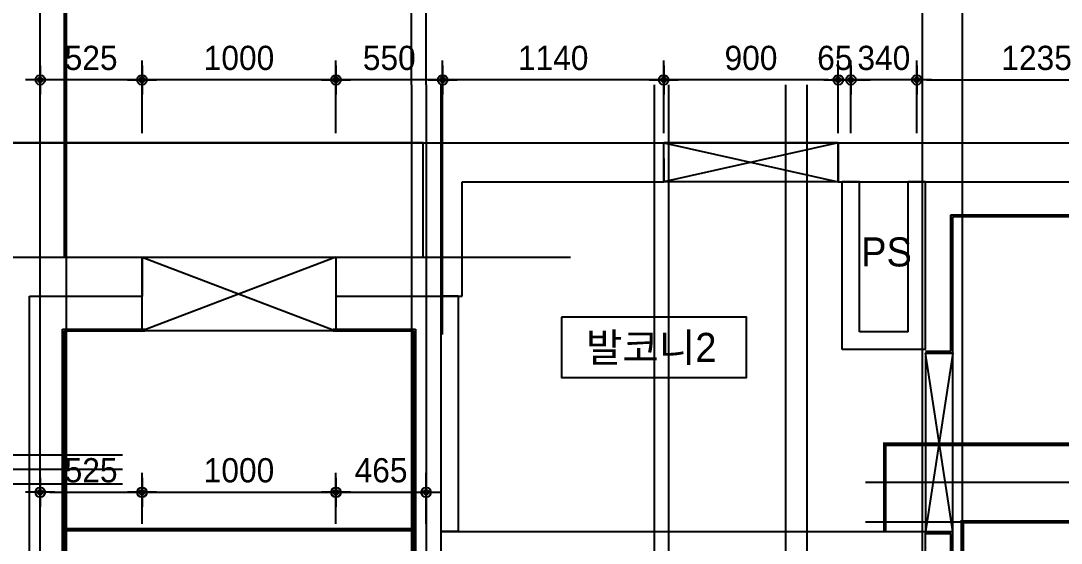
# Model space of a CAD drawing. Header units: millimetres. Extents: x 0 to 92204, y -190080 to 23760.
# Drawn here: x 58018 to 63382, y -85253 to -82558 of the extents above; entities that cross this region are included whole.
import ezdxf
from ezdxf.enums import TextEntityAlignment as Align
from ezdxf.xclip import XClip

# ---------------------------------------------------------------- set-up
doc = ezdxf.new("R2010")
doc.units = ezdxf.units.MM
doc.header["$LTSCALE"] = 100
doc.header["$XCLIPFRAME"] = 0
for name, pattern in [('AUDIT_D_220706163347-0', [0]), ('CEN', [62, 60, -1, 0, -1]), ('HIDDEN', [9.525, 6.35, -3.175])]:
    doc.linetypes.add(name, pattern=pattern)
doc.layers.get('defpoints').update_dxf_attribs({"color": 139})
for name, color, linetype in [('AA-XXXX-DIMS', 7, 'Continuous'), ('CEN_CON', 1, 'CEN'), ('CEN_WALL', 12, 'CEN'), ('CONC', 2, 'Continuous'), ('DIM', 7, 'AUDIT_D_220706163347-0'), ('ELE3_CON', 7, 'Continuous'), ('MC', 135, 'Continuous'), ('ROM', 7, 'AUDIT_D_220706163347-0'), ('WAL', 3, 'Continuous'), ('WAL_DRY', 7, 'Continuous'), ('실명', 3, 'AUDIT_D_220706163347-0'), ('실명박스', 7, 'AUDIT_D_220706163347-0'), ('창호-open', 4, 'Continuous'), ('확장', 8, 'HIDDEN')]:
    doc.layers.add(name, color=color, linetype=linetype)
doc.layers.add('AA-XXXX-MC', color=153, linetype='AUDIT_D_220706163347-0', plot=False)
doc.layers.add('Defpoint', color=135, linetype='Continuous', plot=False)
doc.styles.add('HAUD01', font='Dotum.ttf')
doc.styles.add('돋움', font='Dotum.ttf')
doc.dimstyles.new('내부100', dxfattribs={"dimscale": 50, "dimtxt": 2.5, "dimasz": 1, "dimexe": 2, "dimexo": 1, "dimgap": 1, "dimtad": 1, "dimdec": 0, "dimzin": 0, "dimdsep": 46, "dimtxsty": '돋움', "dimblk1": 'DIMDOT', "dimblk2": 'DIMDOT', "dimsah": 1, "dimcen": 0.09, "dimdle": 2, "dimclrd": 7, "dimclre": 7, "dimclrt": 3, "dimadec": 0, "dimazin": 0, "dimtfac": 1, "dimtdec": 0, "dimtix": 1, "dimtmove": 2, "dimatfit": 3, "dimldrblk": 'DIMDOT', "dimfxl": 1, "dimtolj": 1, "dimtzin": 0, "dimarcsym": 0})

# ---------------------------------------------------------------- blocks, each defined once
blk = doc.blocks.new('U-121A(확장)1', base_point=(300293.2, -148733.3))
at = {"layer": 'CEN_WALL'}
blk.add_line((329263.2, -143478.3), (324603.2, -143478.3), dxfattribs=at)
at = {"layer": 'CONC'}
blk.add_line((328963.2, -142383.3), (328963.2, -139288.3), dxfattribs=at)
at = {"layer": 'MC'}
for p, q in [((329263.2, -143403.3), (324603.2, -143403.3)), ((329263.2, -143553.3), (324603.2, -143553.3))]:
    blk.add_line(p, q, dxfattribs=at)
blk = doc.blocks.new('WIN_900_단창2')
at = {"layer": 'Defpoint'}
for p, q in [((-15, 120), (-15, 0)), ((885, 120), (885, 0))]:
    blk.add_line(p, q, dxfattribs=at)
blk = doc.blocks.new('U-121B(확장)1', base_point=(292391.8, -178477.8))
at = {"layer": 'CEN_CON'}
for p, q in [((292696.8, -178777.8), (292696.8, -168142.8)), ((294771.8, -169431), (294771.8, -168142.8)), ((296541.8, -178777.8), (296541.8, -168142.8)), ((292091.8, -168442.8), (302006.8, -168442.8)), ((292091.8, -169032.8), (295431.1, -169032.8))]:
    blk.add_line(p, q, dxfattribs=at)
at = {"layer": 'CEN_WALL'}
for p, q in [((294686.8, -168142.8), (294686.8, -173397.8)), ((295936.8, -168142.8), (295936.8, -171847.8)), ((297246.8, -170937.8), (297246.8, -168142.8)), ((296951.8, -170192.8), (301151.8, -170192.8))]:
    blk.add_line(p, q, dxfattribs=at)
at = {"layer": 'CONC'}
for p, q in [((294671.8, -168442.8), (295911.8, -168442.8)), ((294671.8, -169032.8), (294671.8, -168442.8)), ((295911.8, -168642.8), (295911.8, -168442.8)), ((296811.8, -168442.8), (298451.8, -168442.8)), ((296811.8, -168642.8), (296811.8, -168442.8)), ((294871.8, -169232.8), (294871.8, -168642.8)), ((294871.8, -168642.8), (295911.8, -168642.8)), ((296811.8, -168642.8), (298451.8, -168642.8)), ((292391.8, -169032.8), (293221.8, -169032.8)), ((293221.8, -169032.8), (293221.8, -169232.8)), ((294221.8, -169032.8), (294671.8, -169032.8)), ((294221.8, -169032.8), (294221.8, -169232.8)), ((292641.8, -176787.8), (292641.8, -169232.8)), ((292641.8, -169232.8), (293221.8, -169232.8)), ((294221.8, -169232.8), (294871.8, -169232.8)), ((294761.8, -170447.8), (297261.8, -170447.8)), ((294761.8, -170447.8), (294761.8, -170647.8)), ((297261.8, -170647.8), (297261.8, -170447.8))]:
    blk.add_line(p, q, dxfattribs=at)
at = {"layer": 'ELE3_CON'}
for p, q in [((296811.8, -168442.8), (295911.8, -168442.8)), ((293221.8, -169032.8), (294221.8, -169032.8))]:
    blk.add_line(p, q, dxfattribs=at)
at = {"layer": 'MC'}
for p, q in [((292831.8, -178777.8), (292831.8, -168142.8)), ((294611.8, -168142.8), (294611.8, -173397.8)), ((294761.8, -168142.8), (294761.8, -173397.8)), ((295861.8, -168142.8), (295861.8, -171847.8)), ((296651.8, -178777.8), (296651.8, -168142.8)), ((297451.8, -170937.8), (297451.8, -168142.8)), ((296951.8, -170397.8), (301151.8, -170397.8))]:
    blk.add_line(p, q, dxfattribs=at)
at = {"layer": 'WAL'}
for p, q in [((296831.8, -169507.8), (296831.8, -168642.8)), ((296921.8, -169417.8), (296921.8, -168642.8)), ((297171.8, -169417.8), (297171.8, -168642.8)), ((297261.8, -169507.8), (297261.8, -168642.8)), ((294761.8, -169232.8), (294761.8, -170447.8)), ((294851.8, -169232.8), (294851.8, -170447.8)), ((297171.8, -169417.8), (296921.8, -169417.8)), ((297261.8, -169507.8), (296831.8, -169507.8))]:
    blk.add_line(p, q, dxfattribs=at)
at = {"layer": 'WAL', "ltscale": 100}
for p, q in [((296921.8, -168642.8), (296831.8, -168642.8)), ((297261.8, -168642.8), (297171.8, -168642.8)), ((294851.8, -169232.8), (294761.8, -169232.8)), ((294851.8, -170447.8), (294761.8, -170447.8))]:
    blk.add_line(p, q, dxfattribs=at)
at = {"layer": 'WAL_DRY'}
for p, q in [((297391.8, -169517.8), (297391.8, -168812.8)), ((297391.8, -168812.8), (298466.8, -168812.8)), ((297401.8, -169527.8), (297401.8, -168822.8)), ((297401.8, -168822.8), (298466.8, -168822.8)), ((292811.8, -176617.8), (292811.8, -169402.8)), ((292811.8, -169402.8), (293236.8, -169402.8)), ((294206.8, -169402.8), (294631.8, -169402.8)), ((294631.8, -169402.8), (294631.8, -170807.8)), ((292821.8, -176607.8), (292821.8, -169412.8)), ((292821.8, -169412.8), (293236.8, -169412.8)), ((294206.8, -169412.8), (294621.8, -169412.8)), ((294621.8, -169412.8), (294621.8, -170807.8)), ((297261.8, -169517.8), (297391.8, -169517.8)), ((297261.8, -169527.8), (297401.8, -169527.8)), ((297261.8, -170447.8), (297401.8, -170447.8)), ((297261.8, -170457.8), (297391.8, -170457.8)), ((297391.8, -170817.8), (297391.8, -170457.8)), ((297401.8, -170827.8), (297401.8, -170447.8))]:
    blk.add_line(p, q, dxfattribs=at)
at = {"layer": '확장', "ltscale": 0.5, "const_width": 20, "flags": 128}
for points in [[(297051.8, -170447.8), (297051.8, -169997.8), (300661.8, -169997.8)], [(297401.8, -170837.8), (297451.8, -170837.8), (297451.8, -170397.8), (300661.8, -170397.8)], [(292821.8, -170437.8), (294621.8, -170437.8)]]:
    blk.add_lwpolyline(points, dxfattribs=at)
blk.add_blockref('WIN_900_단창2', (295926.8, -168642.8))
blk = doc.blocks.new('DIMDOT')
at = {"layer": 'AA-XXXX-DIMS'}
for p, q in [((0, -1.5), (0, 1.5)), ((-1.5, 0), (1.5, 0))]:
    blk.add_line(p, q, dxfattribs=at)
for radius in [0.5, 0.25]:
    blk.add_circle((0, 0), radius, dxfattribs=at)
blk = doc.blocks.new('*D1037')
at = {"layer": 'defpoints', "color": 0, "transparency": 16777216}
for p in [(58642.8, -84990.5), (58117.8, -85203.4), (58642.8, -85203.4)]:
    blk.add_point(p, dxfattribs=at)
at = {"layer": 'DIM', "color": 7, "lineweight": -2, "transparency": 16777216}
for p, q in [((58117.8, -85153.4), (58117.8, -84890.5)), ((58642.8, -85153.4), (58642.8, -84890.5)), ((58167.8, -84990.5), (58592.8, -84990.5))]:
    blk.add_line(p, q, dxfattribs=at)
at = {"layer": 'DIM', "color": 7, "lineweight": -2, "transparency": 16777216, "xscale": 50, "yscale": 50, "zscale": 50, "rotation": 180}
blk.add_blockref('DIMDOT', (58117.8, -84990.5), dxfattribs=at)
at = {"layer": 'DIM', "color": 7, "lineweight": -2, "transparency": 16777216, "xscale": 50, "yscale": 50, "zscale": 50}
blk.add_blockref('DIMDOT', (58642.8, -84990.5), dxfattribs=at)
at = {"layer": 'DIM', "color": 3, "transparency": 16777216, "insert": (58380.3, -84877.9), "char_height": 125, "attachment_point": 5, "style": '돋움'}
blk.add_mtext('\\A1;525', dxfattribs=at)
blk = doc.blocks.new('*D1038')
at = {"layer": 'defpoints', "color": 0, "transparency": 16777216}
for p in [(59642.8, -84990.5), (58642.8, -85203.4), (59642.8, -85203.4)]:
    blk.add_point(p, dxfattribs=at)
at = {"layer": 'DIM', "color": 7, "lineweight": -2, "transparency": 16777216}
for p, q in [((58642.8, -85153.4), (58642.8, -84890.5)), ((59642.8, -85153.4), (59642.8, -84890.5)), ((58692.8, -84990.5), (59592.8, -84990.5))]:
    blk.add_line(p, q, dxfattribs=at)
at = {"layer": 'DIM', "color": 7, "lineweight": -2, "transparency": 16777216, "xscale": 50, "yscale": 50, "zscale": 50, "rotation": 180}
blk.add_blockref('DIMDOT', (58642.8, -84990.5), dxfattribs=at)
at = {"layer": 'DIM', "color": 7, "lineweight": -2, "transparency": 16777216, "xscale": 50, "yscale": 50, "zscale": 50}
blk.add_blockref('DIMDOT', (59642.8, -84990.5), dxfattribs=at)
at = {"layer": 'DIM', "color": 3, "transparency": 16777216, "insert": (59142.8, -84877.9), "char_height": 125, "attachment_point": 5, "style": '돋움'}
blk.add_mtext('\\A1;1000', dxfattribs=at)
blk = doc.blocks.new('*D1039')
at = {"layer": 'defpoints', "color": 0, "transparency": 16777216}
for p in [(60107.8, -84990.5), (59642.8, -85203.4), (60107.8, -85203.4)]:
    blk.add_point(p, dxfattribs=at)
at = {"layer": 'DIM', "color": 7, "lineweight": -2, "transparency": 16777216}
for p, q in [((59642.8, -85153.4), (59642.8, -84890.5)), ((60107.8, -85153.4), (60107.8, -84890.5)), ((59692.8, -84990.5), (60057.8, -84990.5))]:
    blk.add_line(p, q, dxfattribs=at)
at = {"layer": 'DIM', "color": 7, "lineweight": -2, "transparency": 16777216, "xscale": 50, "yscale": 50, "zscale": 50, "rotation": 180}
blk.add_blockref('DIMDOT', (59642.8, -84990.5), dxfattribs=at)
at = {"layer": 'DIM', "color": 7, "lineweight": -2, "transparency": 16777216, "xscale": 50, "yscale": 50, "zscale": 50}
blk.add_blockref('DIMDOT', (60107.8, -84990.5), dxfattribs=at)
at = {"layer": 'DIM', "color": 3, "transparency": 16777216, "insert": (59875.3, -84877.9), "char_height": 125, "attachment_point": 5, "style": '돋움'}
blk.add_mtext('\\A1;465', dxfattribs=at)
blk = doc.blocks.new('*D1040')
at = {"layer": 'defpoints', "color": 0, "transparency": 16777216}
for p in [(62297.8, -82863), (62297.8, -83188.4), (62637.8, -83188.4)]:
    blk.add_point(p, dxfattribs=at)
at = {"layer": 'DIM', "color": 7, "lineweight": -2, "transparency": 16777216}
for p, q in [((62297.8, -83138.4), (62297.8, -82763)), ((62637.8, -83138.4), (62637.8, -82763)), ((62247.8, -82863), (62197.8, -82863)), ((62637.8, -82863), (62297.8, -82863)), ((62687.8, -82863), (62737.8, -82863))]:
    blk.add_line(p, q, dxfattribs=at)
at = {"layer": 'DIM', "color": 7, "lineweight": -2, "transparency": 16777216, "xscale": 50, "yscale": 50, "zscale": 50}
blk.add_blockref('DIMDOT', (62297.8, -82863), dxfattribs=at)
at = {"layer": 'DIM', "color": 7, "lineweight": -2, "transparency": 16777216, "xscale": 50, "yscale": 50, "zscale": 50, "rotation": 180}
blk.add_blockref('DIMDOT', (62637.8, -82863), dxfattribs=at)
at = {"layer": 'DIM', "color": 3, "transparency": 16777216, "insert": (62467.8, -82750.4), "char_height": 125, "attachment_point": 5, "style": '돋움'}
blk.add_mtext('\\A1;340', dxfattribs=at)
blk = doc.blocks.new('*D1041')
at = {"layer": 'defpoints', "color": 0, "transparency": 16777216}
for p in [(62232.8, -82863), (62232.8, -83188.4), (62297.8, -83188.4)]:
    blk.add_point(p, dxfattribs=at)
at = {"layer": 'DIM', "color": 7, "lineweight": -2, "transparency": 16777216}
for p, q in [((62232.8, -83138.4), (62232.8, -82763)), ((62297.8, -83138.4), (62297.8, -82763)), ((62182.8, -82863), (62132.8, -82863)), ((62297.8, -82863), (62232.8, -82863)), ((62347.8, -82863), (62397.8, -82863))]:
    blk.add_line(p, q, dxfattribs=at)
at = {"layer": 'DIM', "color": 7, "lineweight": -2, "transparency": 16777216, "xscale": 50, "yscale": 50, "zscale": 50}
blk.add_blockref('DIMDOT', (62232.8, -82863), dxfattribs=at)
at = {"layer": 'DIM', "color": 7, "lineweight": -2, "transparency": 16777216, "xscale": 50, "yscale": 50, "zscale": 50, "rotation": 180}
blk.add_blockref('DIMDOT', (62297.8, -82863), dxfattribs=at)
at = {"layer": 'DIM', "color": 3, "transparency": 16777216, "insert": (62214.9, -82750.4), "char_height": 125, "attachment_point": 5, "style": '돋움'}
blk.add_mtext('\\A1;65', dxfattribs=at)
blk = doc.blocks.new('*D1042')
at = {"layer": 'defpoints', "color": 0, "transparency": 16777216}
for p in [(61332.8, -82863), (61332.8, -83188.4), (62232.8, -83188.4)]:
    blk.add_point(p, dxfattribs=at)
at = {"layer": 'DIM', "color": 7, "lineweight": -2, "transparency": 16777216}
for p, q in [((61332.8, -83138.4), (61332.8, -82763)), ((62232.8, -83138.4), (62232.8, -82763)), ((62182.8, -82863), (61382.8, -82863))]:
    blk.add_line(p, q, dxfattribs=at)
at = {"layer": 'DIM', "color": 7, "lineweight": -2, "transparency": 16777216, "xscale": 50, "yscale": 50, "zscale": 50, "rotation": 180}
blk.add_blockref('DIMDOT', (61332.8, -82863), dxfattribs=at)
at = {"layer": 'DIM', "color": 7, "lineweight": -2, "transparency": 16777216, "xscale": 50, "yscale": 50, "zscale": 50}
blk.add_blockref('DIMDOT', (62232.8, -82863), dxfattribs=at)
at = {"layer": 'DIM', "color": 3, "transparency": 16777216, "insert": (61782.8, -82750.4), "char_height": 125, "attachment_point": 5, "style": '돋움'}
blk.add_mtext('\\A1;900', dxfattribs=at)
blk = doc.blocks.new('*D1043')
at = {"layer": 'defpoints', "color": 0, "transparency": 16777216}
for p in [(60192.8, -82863), (60192.8, -83188.4), (61332.8, -83188.4)]:
    blk.add_point(p, dxfattribs=at)
at = {"layer": 'DIM', "color": 7, "lineweight": -2, "transparency": 16777216}
for p, q in [((60192.8, -83138.4), (60192.8, -82763)), ((61332.8, -83138.4), (61332.8, -82763)), ((61282.8, -82863), (60242.8, -82863))]:
    blk.add_line(p, q, dxfattribs=at)
at = {"layer": 'DIM', "color": 7, "lineweight": -2, "transparency": 16777216, "xscale": 50, "yscale": 50, "zscale": 50, "rotation": 180}
blk.add_blockref('DIMDOT', (60192.8, -82863), dxfattribs=at)
at = {"layer": 'DIM', "color": 7, "lineweight": -2, "transparency": 16777216, "xscale": 50, "yscale": 50, "zscale": 50}
blk.add_blockref('DIMDOT', (61332.8, -82863), dxfattribs=at)
at = {"layer": 'DIM', "color": 3, "transparency": 16777216, "insert": (60762.8, -82750.4), "char_height": 125, "attachment_point": 5, "style": '돋움'}
blk.add_mtext('\\A1;1140', dxfattribs=at)
blk = doc.blocks.new('*D1044')
at = {"layer": 'defpoints', "color": 0, "transparency": 16777216}
for p in [(59642.8, -82863), (59642.8, -83188.4), (60192.8, -83188.4)]:
    blk.add_point(p, dxfattribs=at)
at = {"layer": 'DIM', "color": 7, "lineweight": -2, "transparency": 16777216}
for p, q in [((59642.8, -83138.4), (59642.8, -82763)), ((60192.8, -83138.4), (60192.8, -82763)), ((60142.8, -82863), (59692.8, -82863))]:
    blk.add_line(p, q, dxfattribs=at)
at = {"layer": 'DIM', "color": 7, "lineweight": -2, "transparency": 16777216, "xscale": 50, "yscale": 50, "zscale": 50, "rotation": 180}
blk.add_blockref('DIMDOT', (59642.8, -82863), dxfattribs=at)
at = {"layer": 'DIM', "color": 7, "lineweight": -2, "transparency": 16777216, "xscale": 50, "yscale": 50, "zscale": 50}
blk.add_blockref('DIMDOT', (60192.8, -82863), dxfattribs=at)
at = {"layer": 'DIM', "color": 3, "transparency": 16777216, "insert": (59917.8, -82750.4), "char_height": 125, "attachment_point": 5, "style": '돋움'}
blk.add_mtext('\\A1;550', dxfattribs=at)
blk = doc.blocks.new('*D1045')
at = {"layer": 'defpoints', "color": 0, "transparency": 16777216}
for p in [(58642.8, -82863), (58642.8, -83188.4), (59642.8, -83188.4)]:
    blk.add_point(p, dxfattribs=at)
at = {"layer": 'DIM', "color": 7, "lineweight": -2, "transparency": 16777216}
for p, q in [((58642.8, -83138.4), (58642.8, -82763)), ((59642.8, -83138.4), (59642.8, -82763)), ((59592.8, -82863), (58692.8, -82863))]:
    blk.add_line(p, q, dxfattribs=at)
at = {"layer": 'DIM', "color": 7, "lineweight": -2, "transparency": 16777216, "xscale": 50, "yscale": 50, "zscale": 50, "rotation": 180}
blk.add_blockref('DIMDOT', (58642.8, -82863), dxfattribs=at)
at = {"layer": 'DIM', "color": 7, "lineweight": -2, "transparency": 16777216, "xscale": 50, "yscale": 50, "zscale": 50}
blk.add_blockref('DIMDOT', (59642.8, -82863), dxfattribs=at)
at = {"layer": 'DIM', "color": 3, "transparency": 16777216, "insert": (59142.8, -82750.4), "char_height": 125, "attachment_point": 5, "style": '돋움'}
blk.add_mtext('\\A1;1000', dxfattribs=at)
blk = doc.blocks.new('*D1046')
at = {"layer": 'defpoints', "color": 0, "transparency": 16777216}
for p in [(58117.8, -82863), (58117.8, -83188.4), (58642.8, -83188.4)]:
    blk.add_point(p, dxfattribs=at)
at = {"layer": 'DIM', "color": 7, "lineweight": -2, "transparency": 16777216}
for p, q in [((58117.8, -83138.4), (58117.8, -82763)), ((58642.8, -83138.4), (58642.8, -82763)), ((58592.8, -82863), (58167.8, -82863))]:
    blk.add_line(p, q, dxfattribs=at)
at = {"layer": 'DIM', "color": 7, "lineweight": -2, "transparency": 16777216, "xscale": 50, "yscale": 50, "zscale": 50, "rotation": 180}
blk.add_blockref('DIMDOT', (58117.8, -82863), dxfattribs=at)
at = {"layer": 'DIM', "color": 7, "lineweight": -2, "transparency": 16777216, "xscale": 50, "yscale": 50, "zscale": 50}
blk.add_blockref('DIMDOT', (58642.8, -82863), dxfattribs=at)
at = {"layer": 'DIM', "color": 3, "transparency": 16777216, "insert": (58380.3, -82750.4), "char_height": 125, "attachment_point": 5, "style": '돋움'}
blk.add_mtext('\\A1;525', dxfattribs=at)
blk = doc.blocks.new('*D1047')
at = {"layer": 'defpoints', "color": 0, "transparency": 16777216}
for p in [(63872.8, -82863), (62637.8, -83188.4), (63872.8, -83188.4)]:
    blk.add_point(p, dxfattribs=at)
at = {"layer": 'DIM', "color": 7, "lineweight": -2, "transparency": 16777216}
for p, q in [((62637.8, -83138.4), (62637.8, -82763)), ((63872.8, -83138.4), (63872.8, -82763)), ((62687.8, -82863), (63822.8, -82863))]:
    blk.add_line(p, q, dxfattribs=at)
at = {"layer": 'DIM', "color": 7, "lineweight": -2, "transparency": 16777216, "xscale": 50, "yscale": 50, "zscale": 50, "rotation": 180}
blk.add_blockref('DIMDOT', (62637.8, -82863), dxfattribs=at)
at = {"layer": 'DIM', "color": 7, "lineweight": -2, "transparency": 16777216, "xscale": 50, "yscale": 50, "zscale": 50}
blk.add_blockref('DIMDOT', (63872.8, -82863), dxfattribs=at)
at = {"layer": 'DIM', "color": 3, "transparency": 16777216, "insert": (63255.3, -82750.4), "char_height": 125, "attachment_point": 5, "style": '돋움'}
blk.add_mtext('\\A1;1235', dxfattribs=at)

msp = doc.modelspace()

# ---------------------------------------------------------------- linework, layer by layer
at = {"layer": 'AA-XXXX-MC'}
for p, q in [((58252.8, -82888.4), (58252.8, -77003.4)), ((60032.8, -82888.4), (60032.8, -77003.4)), ((62872.8, -82888.4), (62872.8, -77003.4))]:
    msp.add_line(p, q, dxfattribs=at)
at = {"layer": 'CEN_CON'}
for p, q in [((58117.8, -82888.4), (58117.8, -77003.4)), ((60107.8, -82888.4), (60107.8, -77003.4)), ((62667.8, -82888.4), (62667.8, -77003.4)), ((60092.8, -83188.4), (56658.1, -83188.4))]:
    msp.add_line(p, q, dxfattribs=at)
at = {"layer": '실명박스'}
msp.add_lwpolyline([(60806.4, -84086.5), (60806.4, -84399), (61759, -84399), (61759, -84086.5)], close=True, dxfattribs=at)
at = {"layer": '창호-open'}
for p, q in [((62232.8, -83188.4), (61332.8, -83388.4)), ((61332.8, -83188.4), (62232.8, -83388.4)), ((59642.8, -83778.4), (58642.8, -84158.4)), ((58642.8, -83778.4), (59642.8, -84158.4)), ((62822.8, -84273.4), (62682.8, -85193.4)), ((62822.8, -85193.4), (62682.8, -84273.4))]:
    msp.add_line(p, q, dxfattribs=at)
for points in [[(61332.8, -83188.4), (62232.8, -83188.4), (62232.8, -83388.4), (61332.8, -83388.4)], [(58642.8, -83778.4), (59642.8, -83778.4), (59642.8, -84158.4), (58642.8, -84158.4)], [(62682.8, -85193.4), (62822.8, -85193.4), (62822.8, -84273.4), (62682.8, -84273.4)]]:
    msp.add_lwpolyline(points, close=True, dxfattribs=at)

# ---------------------------------------------------------------- block references
ref = msp.add_blockref('U-121B(확장)1', (57812.8, -93223.4))
XClip(ref).set_block_clipping_path([(291236.9970359709, -178777.7726251345), (317561.77152699, -162257.7726268454)])
ref = msp.add_blockref('U-121A(확장)1', (29572.8, -90128.4))
XClip(ref).set_block_clipping_path([(327378.4650932478, -152128.3113325507), (353703.2395842669, -135608.3113342617)])

# ---------------------------------------------------------------- texts
at = {"layer": 'ROM', "color": 3, "style": 'HAUD01'}
msp.add_text('PS', height=150, dxfattribs=at).set_placement((62481.5, -83750.5), align=Align.MIDDLE)
at = {"layer": '실명', "style": 'HAUD01'}
msp.add_text('발코니2', height=150, dxfattribs=at).set_placement((61268, -84241.7), align=Align.MIDDLE)

# ---------------------------------------------------------------- dimensions: what is measured, and where the dimension line sits
at = {"layer": 'DIM'}
for base, p1, p2, picture, middle in [((58117.8, -82863), (58642.8, -83188.4), (58117.8, -83188.4), '*D1046', (58380.3, -82750.4)), ((58642.8, -82863), (59642.8, -83188.4), (58642.8, -83188.4), '*D1045', (59142.8, -82750.4)), ((59642.8, -82863), (60192.8, -83188.4), (59642.8, -83188.4), '*D1044', (59917.8, -82750.4)), ((60192.8, -82863), (61332.8, -83188.4), (60192.8, -83188.4), '*D1043', (60762.8, -82750.4)), ((61332.8, -82863), (62232.8, -83188.4), (61332.8, -83188.4), '*D1042', (61782.8, -82750.4)), ((62297.8, -82863), (62637.8, -83188.4), (62297.8, -83188.4), '*D1040', (62467.8, -82750.4)), ((63872.8, -82863), (62637.8, -83188.4), (63872.8, -83188.4), '*D1047', (63255.3, -82750.4)), ((58642.8, -84990.5), (58117.8, -85203.4), (58642.8, -85203.4), '*D1037', (58380.3, -84877.9)), ((59642.8, -84990.5), (58642.8, -85203.4), (59642.8, -85203.4), '*D1038', (59142.8, -84877.9)), ((60107.8, -84990.5), (59642.8, -85203.4), (60107.8, -85203.4), '*D1039', (59875.3, -84877.9))]:
    dim = msp.add_linear_dim(base=base, p1=p1, p2=p2, dimstyle='내부100', override={"dimscale": 50}, dxfattribs=at)
    dim.commit()
    dim.dimension.update_dxf_attribs({"geometry": picture, "text_midpoint": middle})
dim = msp.add_linear_dim(base=(62232.8, -82863), p1=(62297.8, -83188.4), p2=(62232.8, -83188.4), dimstyle='내부100', override={"dimscale": 50}, dxfattribs=at)
dim.commit()
dim.dimension.update_dxf_attribs({"geometry": '*D1041', "text_midpoint": (62214.9, -82750.4), "dimtype": 160})

doc.saveas('drawing.dxf')
